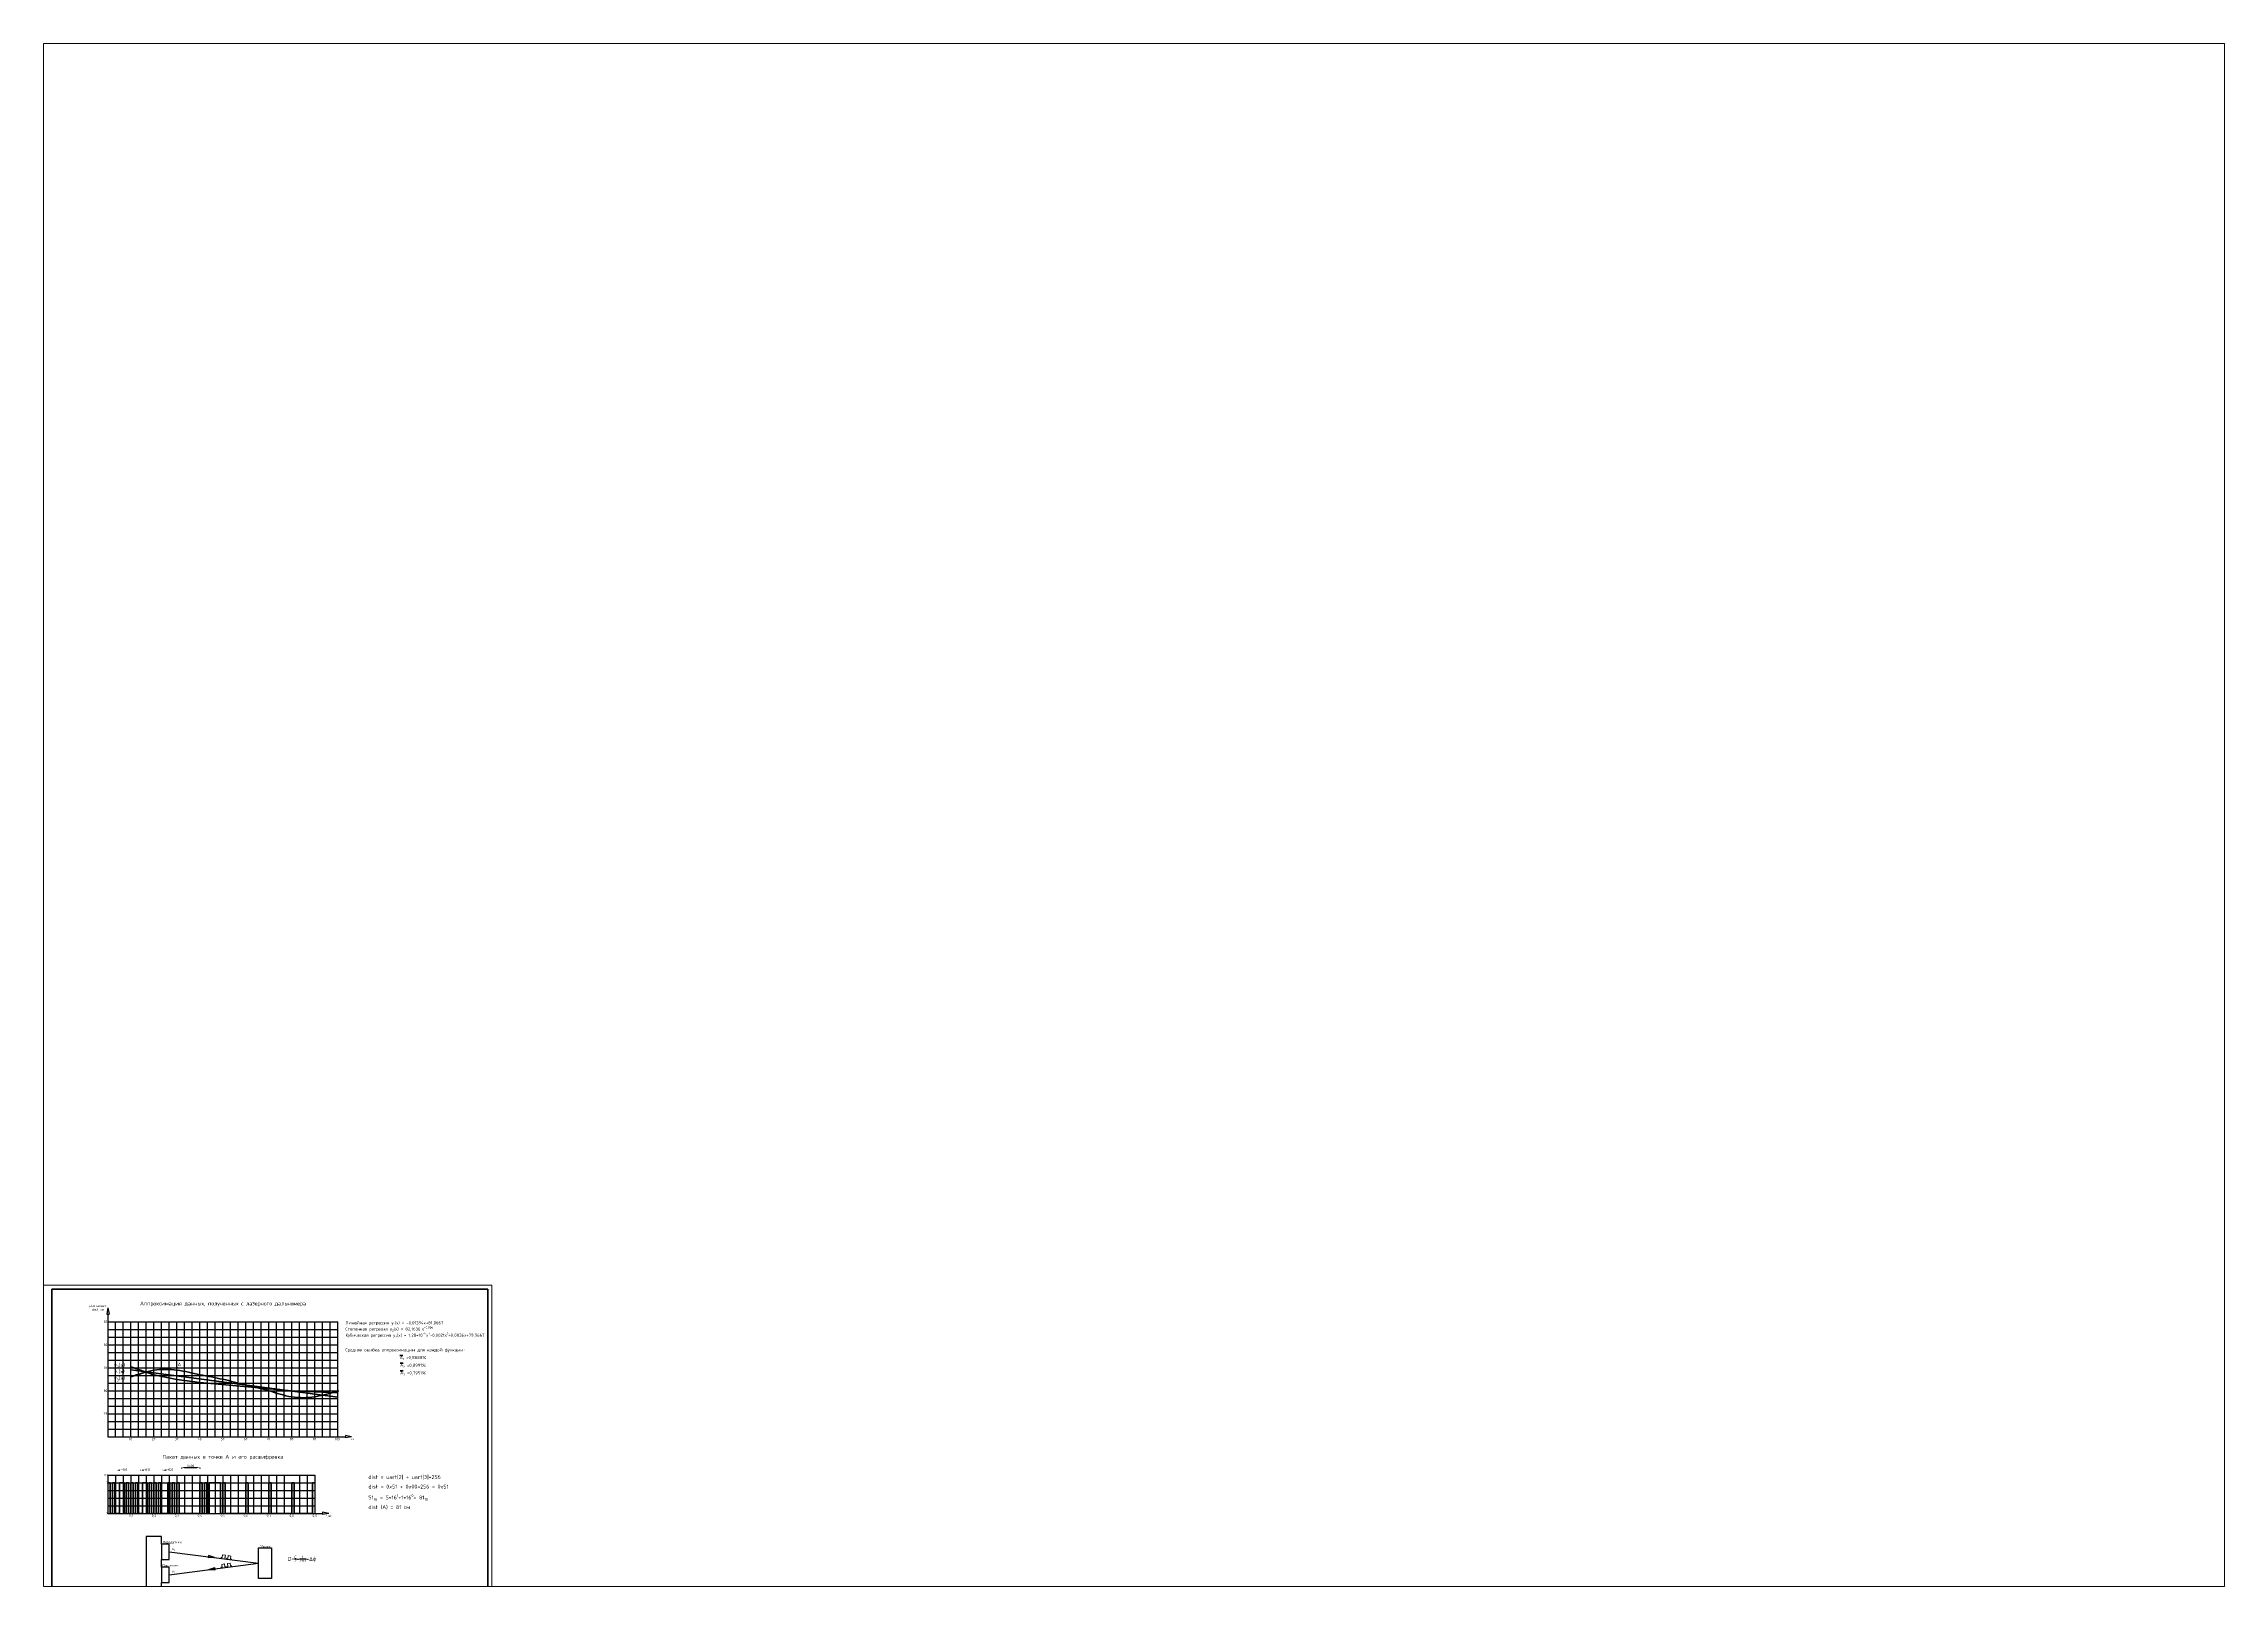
# Paper-space layout 'Лист1' of a CAD drawing. Header units: millimetres. Extents: x 30 to 267, y 21 to 189.
# The model-space entities are those that its viewports show. They can reach past a viewport. Long polylines and large blocks are cut down to what shows.
import ezdxf

# ---------------------------------------------------------------- set-up
doc = ezdxf.new("R2010")
doc.units = ezdxf.units.MM
for name, color, linetype, lineweight in [('border', 7, 'Continuous', 70), ('Sheet', 7, 'Continuous', 30), ('Text', 7, 'Continuous', 18), ('Размерные линии', 7, 'Continuous', 15), ('Сплошная толстая основная', 7, 'Continuous', 70)]:
    doc.layers.add(name, color=color, linetype=linetype, lineweight=lineweight)
doc.layers.add('сетка', color=7, linetype='Continuous', true_color=0xcccccc)
doc.styles.add('Main', font='isocpeur.ttf', dxfattribs={"height": 3})
doc.dimstyles.new('ISO-25', dxfattribs={"dimtxt": 3, "dimasz": 4, "dimexe": 1.25, "dimexo": 0.625, "dimtad": 1, "dimtoh": 1, "dimtxsty": 'Main', "dimcen": 2.5, "dimadec": 0, "dimazin": 0, "dimtfac": 1, "dimtmove": 0, "dimatfit": 3, "dimfxl": 1, "dimarcsym": 0})

# ---------------------------------------------------------------- blocks, each defined once
blk = doc.blocks.new('*D127')
at = {"layer": 'Defpoints', "color": 0, "transparency": 16777216}
for p in [(-178, 22.9), (-153.9, 22.9), (-153.9, 22.9)]:
    blk.add_point(p, dxfattribs=at)
at = {"layer": 'Размерные линии', "color": 0, "lineweight": -2, "transparency": 16777216}
for p, q in [((-178, 22.3), (-178, 21.7)), ((-174, 22.9), (-157.9, 22.9)), ((-153.9, 22.3), (-153.9, 21.7))]:
    blk.add_line(p, q, dxfattribs=at)
at = {"layer": 'Размерные линии', "color": 0, "transparency": 16777216}
for points in [[(-174, 23.6), (-174, 22.2), (-178, 22.9)], [(-157.9, 23.6), (-157.9, 22.2), (-153.9, 22.9)]]:
    blk.add_solid(points, dxfattribs=at)
at = {"layer": 'Размерные линии', "color": 0, "transparency": 16777216, "insert": (-165.9, 25), "char_height": 3, "attachment_point": 5, "style": 'Main'}
blk.add_mtext('0x00', dxfattribs=at)

msp = doc.modelspace()

# ---------------------------------------------------------------- hatches: boundary and pattern name
at = {"layer": 'Sheet'}
h = msp.add_hatch(color=256, dxfattribs=at)
h.dxf.hatch_style = 1
edge = h.paths.add_edge_path()
edge.add_line((-213.941, 182.902), (-213.123, 182.902))
edge.add_ellipse((-213.941, 182.902), major_axis=(-0.818, 0), ratio=0.99998957, start_angle=90, end_angle=180, ccw=False)
edge.add_line((-213.941, 182.084), (-213.941, 182.902))
edge = h.paths.add_edge_path()
edge.add_ellipse((-213.941, 182.902), major_axis=(-0.818, 0), ratio=0.99998957, start_angle=0, end_angle=90, ccw=False)
edge.add_line((-214.759, 182.902), (-213.941, 182.902))
edge.add_line((-213.941, 182.902), (-213.941, 182.084))
edge = h.paths.add_edge_path()
edge.add_ellipse((-213.941, 182.902), major_axis=(-0.818, 0), ratio=0.99998957, start_angle=180, end_angle=360, ccw=False)
edge.add_line((-213.123, 182.902), (-213.941, 182.902))
edge.add_line((-213.941, 182.902), (-214.759, 182.902))
h = msp.add_hatch(color=256, dxfattribs=at)
h.dxf.hatch_style = 1
edge = h.paths.add_edge_path()
edge.add_line((-213.941, 182.902), (-213.123, 182.902))
edge.add_ellipse((-213.941, 182.902), major_axis=(-0.818, 0), ratio=0.99998957, start_angle=90, end_angle=180, ccw=False)
edge.add_line((-213.941, 182.084), (-213.941, 182.902))
edge = h.paths.add_edge_path()
edge.add_ellipse((-213.941, 182.902), major_axis=(-0.818, 0), ratio=0.99998957, start_angle=0, end_angle=90, ccw=False)
edge.add_line((-214.759, 182.902), (-213.941, 182.902))
edge.add_line((-213.941, 182.902), (-213.941, 182.084))
edge = h.paths.add_edge_path()
edge.add_ellipse((-213.941, 182.902), major_axis=(-0.818, 0), ratio=0.99998957, start_angle=180, end_angle=360, ccw=False)
edge.add_line((-213.123, 182.902), (-213.941, 182.902))
edge.add_line((-213.941, 182.902), (-214.759, 182.902))
h = msp.add_hatch(color=256, dxfattribs=at)
h.dxf.hatch_style = 1
edge = h.paths.add_edge_path()
edge.add_line((-183.941, 152.902), (-183.123, 152.902))
edge.add_ellipse((-183.941, 152.902), major_axis=(-0.818, 0), ratio=0.99998957, start_angle=90, end_angle=180, ccw=False)
edge.add_line((-183.941, 152.084), (-183.941, 152.902))
edge = h.paths.add_edge_path()
edge.add_ellipse((-183.941, 152.902), major_axis=(-0.818, 0), ratio=0.99998957, start_angle=0, end_angle=90, ccw=False)
edge.add_line((-184.759, 152.902), (-183.941, 152.902))
edge.add_line((-183.941, 152.902), (-183.941, 152.084))
edge = h.paths.add_edge_path()
edge.add_ellipse((-183.941, 152.902), major_axis=(-0.818, 0), ratio=0.99998957, start_angle=180, end_angle=360, ccw=False)
edge.add_line((-183.123, 152.902), (-183.941, 152.902))
edge.add_line((-183.941, 152.902), (-184.759, 152.902))
h = msp.add_hatch(color=256, dxfattribs=at)
h.dxf.hatch_style = 1
edge = h.paths.add_edge_path()
edge.add_line((-183.941, 152.902), (-183.123, 152.902))
edge.add_ellipse((-183.941, 152.902), major_axis=(-0.818, 0), ratio=0.99998957, start_angle=90, end_angle=180, ccw=False)
edge.add_line((-183.941, 152.084), (-183.941, 152.902))
edge = h.paths.add_edge_path()
edge.add_ellipse((-183.941, 152.902), major_axis=(-0.818, 0), ratio=0.99998957, start_angle=0, end_angle=90, ccw=False)
edge.add_line((-184.759, 152.902), (-183.941, 152.902))
edge.add_line((-183.941, 152.902), (-183.941, 152.084))
edge = h.paths.add_edge_path()
edge.add_ellipse((-183.941, 152.902), major_axis=(-0.818, 0), ratio=0.99998957, start_angle=180, end_angle=360, ccw=False)
edge.add_line((-183.123, 152.902), (-183.941, 152.902))
edge.add_line((-183.941, 152.902), (-184.759, 152.902))
h = msp.add_hatch(color=256, dxfattribs=at)
h.dxf.hatch_style = 1
edge = h.paths.add_edge_path()
edge.add_line((-123.941, 152.902), (-123.123, 152.902))
edge.add_ellipse((-123.941, 152.902), major_axis=(-0.818, 0), ratio=0.99998957, start_angle=90, end_angle=180, ccw=False)
edge.add_line((-123.941, 152.084), (-123.941, 152.902))
edge = h.paths.add_edge_path()
edge.add_ellipse((-123.941, 152.902), major_axis=(-0.818, 0), ratio=0.99998957, start_angle=0, end_angle=90, ccw=False)
edge.add_line((-124.759, 152.902), (-123.941, 152.902))
edge.add_line((-123.941, 152.902), (-123.941, 152.084))
edge = h.paths.add_edge_path()
edge.add_ellipse((-123.941, 152.902), major_axis=(-0.818, 0), ratio=0.99998957, start_angle=180, end_angle=360, ccw=False)
edge.add_line((-123.123, 152.902), (-123.941, 152.902))
edge.add_line((-123.941, 152.902), (-124.759, 152.902))
h = msp.add_hatch(color=256, dxfattribs=at)
h.dxf.hatch_style = 1
edge = h.paths.add_edge_path()
edge.add_line((-123.941, 152.902), (-123.123, 152.902))
edge.add_ellipse((-123.941, 152.902), major_axis=(-0.818, 0), ratio=0.99998957, start_angle=90, end_angle=180, ccw=False)
edge.add_line((-123.941, 152.084), (-123.941, 152.902))
edge = h.paths.add_edge_path()
edge.add_ellipse((-123.941, 152.902), major_axis=(-0.818, 0), ratio=0.99998957, start_angle=0, end_angle=90, ccw=False)
edge.add_line((-124.759, 152.902), (-123.941, 152.902))
edge.add_line((-123.941, 152.902), (-123.941, 152.084))
edge = h.paths.add_edge_path()
edge.add_ellipse((-123.941, 152.902), major_axis=(-0.818, 0), ratio=0.99998957, start_angle=180, end_angle=360, ccw=False)
edge.add_line((-123.123, 152.902), (-123.941, 152.902))
edge.add_line((-123.941, 152.902), (-124.759, 152.902))
h = msp.add_hatch(color=256, dxfattribs=at)
h.dxf.hatch_style = 1
edge = h.paths.add_edge_path()
edge.add_line((-33.941, 152.902), (-33.123, 152.902))
edge.add_ellipse((-33.941, 152.902), major_axis=(-0.818, 0), ratio=0.99998957, start_angle=90, end_angle=180, ccw=False)
edge.add_line((-33.941, 152.084), (-33.941, 152.902))
edge = h.paths.add_edge_path()
edge.add_ellipse((-33.941, 152.902), major_axis=(-0.818, 0), ratio=0.99998957, start_angle=0, end_angle=90, ccw=False)
edge.add_line((-34.759, 152.902), (-33.941, 152.902))
edge.add_line((-33.941, 152.902), (-33.941, 152.084))
edge = h.paths.add_edge_path()
edge.add_ellipse((-33.941, 152.902), major_axis=(-0.818, 0), ratio=0.99998957, start_angle=180, end_angle=360, ccw=False)
edge.add_line((-33.123, 152.902), (-33.941, 152.902))
edge.add_line((-33.941, 152.902), (-34.759, 152.902))
h = msp.add_hatch(color=256, dxfattribs=at)
h.dxf.hatch_style = 1
edge = h.paths.add_edge_path()
edge.add_line((-33.941, 152.902), (-33.123, 152.902))
edge.add_ellipse((-33.941, 152.902), major_axis=(-0.818, 0), ratio=0.99998957, start_angle=90, end_angle=180, ccw=False)
edge.add_line((-33.941, 152.084), (-33.941, 152.902))
edge = h.paths.add_edge_path()
edge.add_ellipse((-33.941, 152.902), major_axis=(-0.818, 0), ratio=0.99998957, start_angle=0, end_angle=90, ccw=False)
edge.add_line((-34.759, 152.902), (-33.941, 152.902))
edge.add_line((-33.941, 152.902), (-33.941, 152.084))
edge = h.paths.add_edge_path()
edge.add_ellipse((-33.941, 152.902), major_axis=(-0.818, 0), ratio=0.99998957, start_angle=180, end_angle=360, ccw=False)
edge.add_line((-33.123, 152.902), (-33.941, 152.902))
edge.add_line((-33.941, 152.902), (-34.759, 152.902))
h = msp.add_hatch(color=256, dxfattribs=at)
h.dxf.hatch_style = 1
edge = h.paths.add_edge_path()
edge.add_line((-243.941, 122.902), (-243.123, 122.902))
edge.add_ellipse((-243.941, 122.902), major_axis=(-0.818, 0), ratio=0.99998957, start_angle=90, end_angle=180, ccw=False)
edge.add_line((-243.941, 122.084), (-243.941, 122.902))
edge = h.paths.add_edge_path()
edge.add_ellipse((-243.941, 122.902), major_axis=(-0.818, 0), ratio=0.99998957, start_angle=0, end_angle=90, ccw=False)
edge.add_line((-244.759, 122.902), (-243.941, 122.902))
edge.add_line((-243.941, 122.902), (-243.941, 122.084))
edge = h.paths.add_edge_path()
edge.add_ellipse((-243.941, 122.902), major_axis=(-0.818, 0), ratio=0.99998957, start_angle=180, end_angle=360, ccw=False)
edge.add_line((-243.123, 122.902), (-243.941, 122.902))
edge.add_line((-243.941, 122.902), (-244.759, 122.902))
h = msp.add_hatch(color=256, dxfattribs=at)
h.dxf.hatch_style = 1
edge = h.paths.add_edge_path()
edge.add_line((-243.941, 122.902), (-243.123, 122.902))
edge.add_ellipse((-243.941, 122.902), major_axis=(-0.818, 0), ratio=0.99998957, start_angle=90, end_angle=180, ccw=False)
edge.add_line((-243.941, 122.084), (-243.941, 122.902))
edge = h.paths.add_edge_path()
edge.add_ellipse((-243.941, 122.902), major_axis=(-0.818, 0), ratio=0.99998957, start_angle=0, end_angle=90, ccw=False)
edge.add_line((-244.759, 122.902), (-243.941, 122.902))
edge.add_line((-243.941, 122.902), (-243.941, 122.084))
edge = h.paths.add_edge_path()
edge.add_ellipse((-243.941, 122.902), major_axis=(-0.818, 0), ratio=0.99998957, start_angle=180, end_angle=360, ccw=False)
edge.add_line((-243.123, 122.902), (-243.941, 122.902))
edge.add_line((-243.941, 122.902), (-244.759, 122.902))
h = msp.add_hatch(color=256, dxfattribs=at)
h.dxf.hatch_style = 1
edge = h.paths.add_edge_path()
edge.add_line((-153.941, 122.902), (-153.123, 122.902))
edge.add_ellipse((-153.941, 122.902), major_axis=(-0.818, 0), ratio=0.99998957, start_angle=90, end_angle=180, ccw=False)
edge.add_line((-153.941, 122.084), (-153.941, 122.902))
edge = h.paths.add_edge_path()
edge.add_ellipse((-153.941, 122.902), major_axis=(-0.818, 0), ratio=0.99998957, start_angle=0, end_angle=90, ccw=False)
edge.add_line((-154.759, 122.902), (-153.941, 122.902))
edge.add_line((-153.941, 122.902), (-153.941, 122.084))
edge = h.paths.add_edge_path()
edge.add_ellipse((-153.941, 122.902), major_axis=(-0.818, 0), ratio=0.99998957, start_angle=180, end_angle=360, ccw=False)
edge.add_line((-153.123, 122.902), (-153.941, 122.902))
edge.add_line((-153.941, 122.902), (-154.759, 122.902))
h = msp.add_hatch(color=256, dxfattribs=at)
h.dxf.hatch_style = 1
edge = h.paths.add_edge_path()
edge.add_line((-153.941, 122.902), (-153.123, 122.902))
edge.add_ellipse((-153.941, 122.902), major_axis=(-0.818, 0), ratio=0.99998957, start_angle=90, end_angle=180, ccw=False)
edge.add_line((-153.941, 122.084), (-153.941, 122.902))
edge = h.paths.add_edge_path()
edge.add_ellipse((-153.941, 122.902), major_axis=(-0.818, 0), ratio=0.99998957, start_angle=0, end_angle=90, ccw=False)
edge.add_line((-154.759, 122.902), (-153.941, 122.902))
edge.add_line((-153.941, 122.902), (-153.941, 122.084))
edge = h.paths.add_edge_path()
edge.add_ellipse((-153.941, 122.902), major_axis=(-0.818, 0), ratio=0.99998957, start_angle=180, end_angle=360, ccw=False)
edge.add_line((-153.123, 122.902), (-153.941, 122.902))
edge.add_line((-153.941, 122.902), (-154.759, 122.902))
h = msp.add_hatch(color=256, dxfattribs=at)
h.dxf.hatch_style = 1
edge = h.paths.add_edge_path()
edge.add_line((-63.941, 122.902), (-63.123, 122.902))
edge.add_ellipse((-63.941, 122.902), major_axis=(-0.818, 0), ratio=0.99998957, start_angle=90, end_angle=180, ccw=False)
edge.add_line((-63.941, 122.084), (-63.941, 122.902))
edge = h.paths.add_edge_path()
edge.add_ellipse((-63.941, 122.902), major_axis=(-0.818, 0), ratio=0.99998957, start_angle=0, end_angle=90, ccw=False)
edge.add_line((-64.759, 122.902), (-63.941, 122.902))
edge.add_line((-63.941, 122.902), (-63.941, 122.084))
edge = h.paths.add_edge_path()
edge.add_ellipse((-63.941, 122.902), major_axis=(-0.818, 0), ratio=0.99998957, start_angle=180, end_angle=360, ccw=False)
edge.add_line((-63.123, 122.902), (-63.941, 122.902))
edge.add_line((-63.941, 122.902), (-64.759, 122.902))
h = msp.add_hatch(color=256, dxfattribs=at)
h.dxf.hatch_style = 1
edge = h.paths.add_edge_path()
edge.add_line((-63.941, 122.902), (-63.123, 122.902))
edge.add_ellipse((-63.941, 122.902), major_axis=(-0.818, 0), ratio=0.99998957, start_angle=90, end_angle=180, ccw=False)
edge.add_line((-63.941, 122.084), (-63.941, 122.902))
edge = h.paths.add_edge_path()
edge.add_ellipse((-63.941, 122.902), major_axis=(-0.818, 0), ratio=0.99998957, start_angle=0, end_angle=90, ccw=False)
edge.add_line((-64.759, 122.902), (-63.941, 122.902))
edge.add_line((-63.941, 122.902), (-63.941, 122.084))
edge = h.paths.add_edge_path()
edge.add_ellipse((-63.941, 122.902), major_axis=(-0.818, 0), ratio=0.99998957, start_angle=180, end_angle=360, ccw=False)
edge.add_line((-63.123, 122.902), (-63.941, 122.902))
edge.add_line((-63.941, 122.902), (-64.759, 122.902))
h = msp.add_hatch(color=256, dxfattribs=at)
h.dxf.hatch_style = 1
edge = h.paths.add_edge_path()
edge.add_line((26.059, 122.902), (26.877, 122.902))
edge.add_ellipse((26.059, 122.902), major_axis=(-0.818, 0), ratio=0.99998957, start_angle=90, end_angle=180, ccw=False)
edge.add_line((26.059, 122.084), (26.059, 122.902))
edge = h.paths.add_edge_path()
edge.add_ellipse((26.059, 122.902), major_axis=(-0.818, 0), ratio=0.99998957, start_angle=0, end_angle=90, ccw=False)
edge.add_line((25.241, 122.902), (26.059, 122.902))
edge.add_line((26.059, 122.902), (26.059, 122.084))
edge = h.paths.add_edge_path()
edge.add_ellipse((26.059, 122.902), major_axis=(-0.818, 0), ratio=0.99998957, start_angle=180, end_angle=360, ccw=False)
edge.add_line((26.877, 122.902), (26.059, 122.902))
edge.add_line((26.059, 122.902), (25.241, 122.902))
h = msp.add_hatch(color=256, dxfattribs=at)
h.dxf.hatch_style = 1
edge = h.paths.add_edge_path()
edge.add_line((26.059, 122.902), (26.877, 122.902))
edge.add_ellipse((26.059, 122.902), major_axis=(-0.818, 0), ratio=0.99998957, start_angle=90, end_angle=180, ccw=False)
edge.add_line((26.059, 122.084), (26.059, 122.902))
edge = h.paths.add_edge_path()
edge.add_ellipse((26.059, 122.902), major_axis=(-0.818, 0), ratio=0.99998957, start_angle=0, end_angle=90, ccw=False)
edge.add_line((25.241, 122.902), (26.059, 122.902))
edge.add_line((26.059, 122.902), (26.059, 122.084))
edge = h.paths.add_edge_path()
edge.add_ellipse((26.059, 122.902), major_axis=(-0.818, 0), ratio=0.99998957, start_angle=180, end_angle=360, ccw=False)
edge.add_line((26.877, 122.902), (26.059, 122.902))
edge.add_line((26.059, 122.902), (25.241, 122.902))
h = msp.add_hatch(color=256, dxfattribs=at)
h.dxf.hatch_style = 1
edge = h.paths.add_edge_path()
edge.add_line((-93.941, 92.902), (-93.123, 92.902))
edge.add_ellipse((-93.941, 92.902), major_axis=(-0.818, 0), ratio=0.99998957, start_angle=90, end_angle=180, ccw=False)
edge.add_line((-93.941, 92.084), (-93.941, 92.902))
edge = h.paths.add_edge_path()
edge.add_ellipse((-93.941, 92.902), major_axis=(-0.818, 0), ratio=0.99998957, start_angle=0, end_angle=90, ccw=False)
edge.add_line((-94.759, 92.902), (-93.941, 92.902))
edge.add_line((-93.941, 92.902), (-93.941, 92.084))
edge = h.paths.add_edge_path()
edge.add_ellipse((-93.941, 92.902), major_axis=(-0.818, 0), ratio=0.99998957, start_angle=180, end_angle=360, ccw=False)
edge.add_line((-93.123, 92.902), (-93.941, 92.902))
edge.add_line((-93.941, 92.902), (-94.759, 92.902))
h = msp.add_hatch(color=256, dxfattribs=at)
h.dxf.hatch_style = 1
edge = h.paths.add_edge_path()
edge.add_line((-93.941, 92.902), (-93.123, 92.902))
edge.add_ellipse((-93.941, 92.902), major_axis=(-0.818, 0), ratio=0.99998957, start_angle=90, end_angle=180, ccw=False)
edge.add_line((-93.941, 92.084), (-93.941, 92.902))
edge = h.paths.add_edge_path()
edge.add_ellipse((-93.941, 92.902), major_axis=(-0.818, 0), ratio=0.99998957, start_angle=0, end_angle=90, ccw=False)
edge.add_line((-94.759, 92.902), (-93.941, 92.902))
edge.add_line((-93.941, 92.902), (-93.941, 92.084))
edge = h.paths.add_edge_path()
edge.add_ellipse((-93.941, 92.902), major_axis=(-0.818, 0), ratio=0.99998957, start_angle=180, end_angle=360, ccw=False)
edge.add_line((-93.123, 92.902), (-93.941, 92.902))
edge.add_line((-93.941, 92.902), (-94.759, 92.902))
h = msp.add_hatch(color=256, dxfattribs=at)
h.dxf.hatch_style = 1
edge = h.paths.add_edge_path()
edge.add_line((-3.941, 92.902), (-3.123, 92.902))
edge.add_ellipse((-3.941, 92.902), major_axis=(-0.818, 0), ratio=0.99998957, start_angle=90, end_angle=180, ccw=False)
edge.add_line((-3.941, 92.084), (-3.941, 92.902))
edge = h.paths.add_edge_path()
edge.add_ellipse((-3.941, 92.902), major_axis=(-0.818, 0), ratio=0.99998957, start_angle=0, end_angle=90, ccw=False)
edge.add_line((-4.759, 92.902), (-3.941, 92.902))
edge.add_line((-3.941, 92.902), (-3.941, 92.084))
edge = h.paths.add_edge_path()
edge.add_ellipse((-3.941, 92.902), major_axis=(-0.818, 0), ratio=0.99998957, start_angle=180, end_angle=360, ccw=False)
edge.add_line((-3.123, 92.902), (-3.941, 92.902))
edge.add_line((-3.941, 92.902), (-4.759, 92.902))
h = msp.add_hatch(color=256, dxfattribs=at)
h.dxf.hatch_style = 1
edge = h.paths.add_edge_path()
edge.add_line((-3.941, 92.902), (-3.123, 92.902))
edge.add_ellipse((-3.941, 92.902), major_axis=(-0.818, 0), ratio=0.99998957, start_angle=90, end_angle=180, ccw=False)
edge.add_line((-3.941, 92.084), (-3.941, 92.902))
edge = h.paths.add_edge_path()
edge.add_ellipse((-3.941, 92.902), major_axis=(-0.818, 0), ratio=0.99998957, start_angle=0, end_angle=90, ccw=False)
edge.add_line((-4.759, 92.902), (-3.941, 92.902))
edge.add_line((-3.941, 92.902), (-3.941, 92.084))
edge = h.paths.add_edge_path()
edge.add_ellipse((-3.941, 92.902), major_axis=(-0.818, 0), ratio=0.99998957, start_angle=180, end_angle=360, ccw=False)
edge.add_line((-3.123, 92.902), (-3.941, 92.902))
edge.add_line((-3.941, 92.902), (-4.759, 92.902))

# ---------------------------------------------------------------- linework, layer by layer
at = {"layer": 'border', "lineweight": 18}
for p, q in [((-367.06, -159.45), (-367.06, 260.55)), ((-367.06, 260.55), (-367.06, -159.45)), ((-367.06, -159.45), (-367.06, 260.55)), ((-367.06, 260.55), (-70.06, 260.55)), ((-367.06, 260.55), (226.94, 260.55)), ((226.94, 260.55), (-367.06, 260.55)), ((-367.06, -159.45), (-367.06, 260.55)), ((226.94, -159.45), (226.94, 260.55)), ((226.94, 260.55), (226.94, -159.45)), ((226.94, -159.45), (226.94, 260.55)), ((226.94, -159.45), (226.94, 137.55))]:
    msp.add_line(p, q, dxfattribs=at)
at = {"layer": 'border', "lineweight": 70}
for p, q in [((-347.06, 255.55), (-347.06, -154.45)), ((-347.06, 255.55), (221.94, 255.55)), ((221.94, 255.55), (221.94, -154.45)), ((221.94, -154.45), (221.94, -99.45))]:
    msp.add_line(p, q, dxfattribs=at)
at = {"layer": 'border', "lineweight": 40}
msp.add_line((221.94, -114.45), (221.94, -119.45), dxfattribs=at)
msp.add_line((221.94, -114.45), (221.94, -119.45), dxfattribs=at)
at = {"layer": 'Sheet'}
for p, q in [((-203.941, -67.098), (-223.941, -67.098)), ((-223.941, -67.098), (-223.941, -77.098)), ((-223.941, -77.098), (-223.941, -137.098)), ((-203.941, -77.098), (-203.941, -67.098)), ((-193.941, -77.098), (-203.941, -77.098)), ((-203.941, -77.098), (-203.941, -97.098)), ((-193.941, -97.098), (-193.941, -77.098)), ((-203.941, -107.098), (-203.941, -97.098)), ((-203.941, -97.098), (-193.941, -97.098)), ((-193.941, -107.098), (-203.941, -107.098)), ((-203.941, -107.098), (-203.941, -127.098)), ((-193.941, -87.098), (-77.215, -102.098)), ((-193.941, -117.098), (-77.215, -102.098)), ((-193.941, -127.098), (-193.941, -107.098)), ((-142.62, -92.126), (-143.023, -95.093)), ((-134.782, -94.7), (-143.023, -95.093)), ((-134.782, -94.7), (-142.62, -92.126)), ((-142.152, -110.443), (-134.334, -107.81)), ((-142.152, -110.443), (-133.909, -110.774)), ((-133.909, -110.774), (-134.334, -107.81)), ((-223.941, -137.098), (-203.941, -137.098)), ((-203.941, -137.098), (-203.941, -127.098)), ((-203.941, -127.098), (-193.941, -127.098))]:
    msp.add_line(p, q, dxfattribs=at)
at = {"layer": 'Sheet', "elevation": 0}
msp.add_lwpolyline([(-77.215, -82.098), (-60.6, -82.098), (-60.6, -122.098), (-77.215, -122.098)], close=True, dxfattribs=at)
at = {"layer": 'Sheet'}
for centre, start, end in [((-213.941, 182.902), 0, 180), ((-213.941, 182.902), 0, 180), ((-213.941, 182.902), 0, 180), ((-213.941, 182.902), 180, 0), ((-213.941, 182.902), 180, 0), ((-213.941, 182.902), 180, 0), ((-183.941, 152.902), 0, 180), ((-183.941, 152.902), 0, 180), ((-183.941, 152.902), 0, 180), ((-183.941, 152.902), 180, 0), ((-183.941, 152.902), 180, 0), ((-183.941, 152.902), 180, 0), ((-123.941, 152.902), 0, 180), ((-123.941, 152.902), 0, 180), ((-123.941, 152.902), 0, 180), ((-123.941, 152.902), 180, 0), ((-123.941, 152.902), 180, 0), ((-123.941, 152.902), 180, 0), ((-33.941, 152.902), 0, 180), ((-33.941, 152.902), 0, 180), ((-33.941, 152.902), 0, 180), ((-33.941, 152.902), 180, 0), ((-33.941, 152.902), 180, 0), ((-33.941, 152.902), 180, 0), ((-243.941, 122.902), 0, 180), ((-243.941, 122.902), 0, 180), ((-243.941, 122.902), 0, 180), ((-243.941, 122.902), 180, 0), ((-243.941, 122.902), 180, 0), ((-243.941, 122.902), 180, 0), ((-153.941, 122.902), 0, 180), ((-153.941, 122.902), 0, 180), ((-153.941, 122.902), 0, 180), ((-153.941, 122.902), 180, 0), ((-153.941, 122.902), 180, 0), ((-153.941, 122.902), 180, 0), ((-63.941, 122.902), 0, 180), ((-63.941, 122.902), 0, 180), ((-63.941, 122.902), 0, 180), ((-63.941, 122.902), 180, 0), ((-63.941, 122.902), 180, 0), ((-63.941, 122.902), 180, 0), ((26.059, 122.902), 0, 180), ((26.059, 122.902), 0, 180), ((26.059, 122.902), 0, 180), ((26.059, 122.902), 180, 0), ((26.059, 122.902), 180, 0), ((26.059, 122.902), 180, 0), ((-93.941, 92.902), 0, 180), ((-93.941, 92.902), 0, 180), ((-93.941, 92.902), 0, 180), ((-93.941, 92.902), 180, 0), ((-93.941, 92.902), 180, 0), ((-93.941, 92.902), 180, 0), ((-3.941, 92.902), 0, 180), ((-3.941, 92.902), 0, 180), ((-3.941, 92.902), 0, 180), ((-3.941, 92.902), 180, 0), ((-3.941, 92.902), 180, 0), ((-3.941, 92.902), 180, 0)]:
    msp.add_arc(centre, 0.427, start, end, dxfattribs=at)
at = {"layer": 'Sheet', "extrusion": (0, 0, -1)}
for centre in [(-213.941, 182.902), (-213.941, 182.902), (-183.941, 152.902), (-183.941, 152.902), (-123.941, 152.902), (-123.941, 152.902), (-33.941, 152.902), (-33.941, 152.902), (-243.941, 122.902), (-243.941, 122.902), (-153.941, 122.902), (-153.941, 122.902), (-63.941, 122.902), (-63.941, 122.902), (26.059, 122.902), (26.059, 122.902), (-93.941, 92.902), (-93.941, 92.902), (-3.941, 92.902), (-3.941, 92.902)]:
    msp.add_ellipse(centre, major_axis=(-0.818, 0), ratio=0.99998957, dxfattribs=at)
at = {"layer": 'Text'}
for p, q in [((-126.632, -94.438), (-124.813, -94.702)), ((-126.616, -107.42), (-124.796, -107.163)), ((-125.309, -103.524), (-121.67, -103.011)), ((-124.796, -107.163), (-125.309, -103.524)), ((-124.813, -94.702), (-124.285, -91.065)), ((-124.285, -91.065), (-120.648, -91.593)), ((-121.67, -103.011), (-121.157, -106.651)), ((-120.648, -91.593), (-121.177, -95.23)), ((-121.177, -95.23), (-117.54, -95.758)), ((-121.157, -106.651), (-117.518, -106.138)), ((-118.031, -102.499), (-114.392, -101.986)), ((-117.518, -106.138), (-118.031, -102.499)), ((-117.54, -95.758), (-117.012, -92.122)), ((-117.012, -92.122), (-113.375, -92.65)), ((-114.392, -101.986), (-113.879, -105.625)), ((-113.375, -92.65), (-113.903, -96.287)), ((-113.903, -96.287), (-112.085, -96.551)), ((-113.879, -105.625), (-112.06, -105.368))]:
    msp.add_line(p, q, dxfattribs=at)
at = {"layer": 'сетка'}
for p, q in [((-273.941, 231.015), (-275.438, 222.902)), ((-273.941, 231.015), (-272.444, 222.902)), ((-275.438, 222.902), (-272.444, 222.902)), ((-273.941, 222.902), (-273.941, 62.902)), ((-273.941, 212.902), (26.059, 212.902)), ((-273.941, 202.902), (26.059, 202.902)), ((-263.941, 62.902), (-263.941, 212.902)), ((-253.941, 62.902), (-253.941, 212.902)), ((-243.941, 62.902), (-243.941, 212.902)), ((-233.941, 62.902), (-233.941, 212.902)), ((-223.941, 62.902), (-223.941, 212.902)), ((-213.941, 62.902), (-213.941, 212.902)), ((-203.941, 62.902), (-203.941, 212.902)), ((-193.941, 62.902), (-193.941, 212.902)), ((-183.941, 62.902), (-183.941, 212.902)), ((-173.941, 62.902), (-173.941, 212.902)), ((-163.941, 62.902), (-163.941, 212.902)), ((-153.941, 62.902), (-153.941, 212.902)), ((-143.941, 62.902), (-143.941, 212.902)), ((-143.941, 62.902), (-143.941, 212.902)), ((-133.941, 62.902), (-133.941, 212.902)), ((-123.941, 62.902), (-123.941, 212.902)), ((-113.941, 62.902), (-113.941, 212.902)), ((-103.941, 62.902), (-103.941, 212.902)), ((-93.941, 62.902), (-93.941, 212.902)), ((-83.941, 62.902), (-83.941, 212.902)), ((-73.941, 62.902), (-73.941, 212.902)), ((-63.941, 62.902), (-63.941, 212.902)), ((-53.941, 62.902), (-53.941, 212.902)), ((-43.941, 62.902), (-43.941, 212.902)), ((-33.941, 62.902), (-33.941, 212.902)), ((-23.941, 62.902), (-23.941, 212.902)), ((-13.941, 62.902), (-13.941, 212.902)), ((-3.941, 62.902), (-3.941, 212.902)), ((6.059, 62.902), (6.059, 212.902)), ((16.059, 62.902), (16.059, 212.902)), ((26.059, 62.902), (26.059, 212.902)), ((-273.941, 192.902), (26.059, 192.902)), ((-273.941, 182.902), (26.059, 182.902)), ((-273.941, 172.902), (26.059, 172.902)), ((-273.941, 162.902), (26.059, 162.902)), ((-273.941, 152.902), (26.059, 152.902)), ((-273.941, 142.902), (26.059, 142.902)), ((-273.941, 132.902), (26.059, 132.902)), ((-273.941, 122.902), (26.059, 122.902)), ((-273.941, 112.902), (26.059, 112.902)), ((-273.941, 102.902), (26.059, 102.902)), ((-273.941, 92.902), (26.059, 92.902)), ((-273.941, 82.902), (26.059, 82.902)), ((-273.941, 72.902), (26.059, 72.902)), ((-273.941, 62.902), (36.059, 62.902)), ((44.172, 62.902), (36.059, 64.399)), ((36.059, 64.399), (36.059, 61.405)), ((44.172, 62.902), (36.059, 61.405)), ((-273.941, 12.902), (-273.941, -37.098)), ((-273.941, 12.902), (-3.941, 12.902)), ((-273.941, 2.902), (-3.941, 2.902)), ((-273.941, 2.902), (-3.941, 2.902)), ((-263.941, 12.902), (-263.941, -37.098)), ((-253.941, 12.902), (-253.941, -37.098)), ((-243.941, 12.902), (-243.941, -37.098)), ((-233.941, 12.902), (-233.941, -37.098)), ((-223.941, 12.902), (-223.941, -37.098)), ((-213.941, 12.902), (-213.941, -37.098)), ((-203.941, 12.902), (-203.941, -37.098)), ((-193.941, 12.902), (-193.941, -37.098)), ((-183.941, 12.902), (-183.941, -37.098)), ((-173.941, 12.902), (-173.941, -37.098)), ((-163.941, 12.902), (-163.941, -37.098)), ((-153.941, 12.902), (-153.941, -37.098)), ((-153.941, 2.902), (-153.941, -37.098)), ((-143.941, 12.902), (-143.941, -37.098)), ((-133.941, 12.902), (-133.941, -37.098)), ((-123.941, 12.902), (-123.941, -37.098)), ((-113.941, 12.902), (-113.941, -37.098)), ((-103.941, 12.902), (-103.941, -37.098)), ((-93.941, 12.902), (-93.941, -37.098)), ((-83.941, 12.902), (-83.941, -37.098)), ((-73.941, 12.902), (-73.941, -37.098)), ((-63.941, 12.902), (-63.941, -37.098)), ((-53.941, 12.902), (-53.941, -37.098)), ((-43.941, 12.902), (-43.941, -37.098)), ((-23.941, 12.902), (-23.941, -37.098)), ((-13.941, 12.902), (-13.941, -37.098)), ((-3.941, 12.902), (-3.941, -37.098)), ((-273.941, -7.098), (-3.941, -7.098)), ((-273.941, -17.098), (-3.941, -17.098)), ((-273.941, -27.098), (-3.941, -27.098)), ((-273.941, -37.098), (6.059, -37.098)), ((14.172, -37.098), (6.059, -35.601)), ((6.059, -35.601), (6.059, -38.595)), ((14.172, -37.098), (6.059, -38.595))]:
    msp.add_line(p, q, dxfattribs=at)
at = {"layer": 'Сплошная толстая основная', "color": 177, "true_color": 0x293189}
for p, q in [((-243.936, 153.952), (-213.941, 143.812)), ((-213.941, 143.812), (-183.941, 137.619)), ((-183.941, 137.619), (-153.941, 133.582)), ((-153.941, 133.582), (-33.941, 122.902)), ((-33.941, 122.902), (26.059, 120.239))]:
    msp.add_line(p, q, dxfattribs=at)
at = {"layer": 'Сплошная толстая основная', "color": 174}
for p, q in [((-273.941, 2.902), (-270.941, 2.902)), ((-270.941, -37.098), (-270.941, 2.902)), ((-267.941, -37.098), (-267.941, 2.902)), ((-267.941, 2.902), (-264.941, 2.902)), ((-264.941, -37.098), (-264.941, 2.902)), ((-258.941, -37.098), (-258.941, 2.902)), ((-258.941, 2.902), (-255.941, 2.902)), ((-255.941, 2.902), (-252.941, 2.902)), ((-252.941, 2.902), (-252.941, -37.098)), ((-249.941, -37.098), (-249.941, 2.902)), ((-249.941, 2.902), (-246.941, 2.902)), ((-246.941, 2.902), (-246.941, -37.098)), ((-243.941, 2.902), (-243.941, -37.098)), ((-243.941, 2.902), (-240.941, 2.902)), ((-240.941, -37.098), (-240.941, 2.902)), ((-237.941, -37.098), (-237.941, 2.902)), ((-237.941, 2.902), (-234.941, 2.902)), ((-234.941, -37.098), (-234.941, 2.902)), ((-228.941, -37.098), (-228.941, 2.902)), ((-228.941, 2.902), (-225.941, 2.902)), ((-225.941, 2.902), (-222.941, 2.902)), ((-222.941, 2.902), (-222.941, -37.098)), ((-219.941, -37.098), (-219.941, 2.902)), ((-219.941, 2.902), (-216.941, 2.902)), ((-216.941, 2.902), (-216.941, -37.098)), ((-213.941, 2.902), (-213.941, -37.098)), ((-213.941, 2.902), (-210.941, 2.902)), ((-210.941, -37.098), (-210.941, 2.902)), ((-207.941, -37.098), (-207.941, 2.902)), ((-207.941, 2.902), (-204.941, 2.902)), ((-204.941, -37.098), (-204.941, 2.902)), ((-195.941, -37.098), (-195.941, 2.902)), ((-195.941, 2.902), (-192.941, 2.902)), ((-192.941, -37.098), (-192.941, 2.902)), ((-189.941, 2.902), (-189.941, -37.098)), ((-189.941, 2.902), (-186.941, 2.902)), ((-186.941, -37.098), (-186.941, 2.902)), ((-183.941, -37.098), (-183.941, 2.902)), ((-183.941, 2.902), (-180.941, 2.902)), ((-180.941, -37.098), (-180.941, 2.902)), ((-153.941, -37.098), (-153.941, 2.902)), ((-153.941, 2.902), (-150.941, 2.902)), ((-150.941, -37.098), (-150.941, 2.902)), ((-147.941, -37.098), (-147.941, 2.902)), ((-147.941, 2.902), (-144.941, 2.902)), ((-144.941, -37.098), (-144.941, 2.902)), ((-141.941, -37.098), (-141.941, 2.902)), ((-141.941, 2.902), (-138.941, 2.902)), ((-138.941, 2.902), (-135.941, 2.902)), ((-135.941, 2.902), (-132.941, 2.902)), ((-132.941, 2.902), (-129.941, 2.902)), ((-129.941, 2.902), (-126.941, 2.902)), ((-126.941, -37.098), (-126.941, 2.902)), ((-123.941, -37.098), (-123.941, 2.902)), ((-123.941, 2.902), (-120.941, 2.902)), ((-120.941, -37.098), (-120.941, 2.902)), ((-93.941, -37.098), (-93.941, 2.902)), ((-93.941, 2.902), (-90.941, 2.902)), ((-90.941, -37.098), (-90.941, 2.902)), ((-63.941, -37.098), (-63.941, 2.902)), ((-63.941, 2.902), (-60.941, 2.902)), ((-60.941, -37.098), (-60.941, 2.902)), ((-33.941, -37.098), (-33.941, 2.902)), ((-33.941, 2.902), (-30.941, 2.902)), ((-30.941, -37.098), (-30.941, 2.902)), ((-6.941, -37.098), (-6.941, 2.902)), ((-6.941, 2.902), (-3.941, 2.902)), ((-270.941, -37.098), (-267.941, -37.098)), ((-264.941, -37.098), (-261.941, -37.098)), ((-261.941, -37.098), (-258.941, -37.098)), ((-252.941, -37.098), (-249.941, -37.098)), ((-246.941, -37.098), (-243.941, -37.098)), ((-240.941, -37.098), (-237.941, -37.098)), ((-234.941, -37.098), (-231.941, -37.098)), ((-231.941, -37.098), (-228.941, -37.098)), ((-222.941, -37.098), (-219.941, -37.098)), ((-216.941, -37.098), (-213.941, -37.098)), ((-210.941, -37.098), (-207.941, -37.098)), ((-204.941, -37.098), (-201.941, -37.098)), ((-201.941, -37.098), (-198.941, -37.098)), ((-198.941, -37.098), (-195.941, -37.098)), ((-192.941, -37.098), (-189.941, -37.098)), ((-186.941, -37.098), (-183.941, -37.098)), ((-180.941, -37.098), (-177.941, -37.098)), ((-177.941, -37.098), (-174.941, -37.098)), ((-174.941, -37.098), (-171.941, -37.098)), ((-171.941, -37.098), (-168.941, -37.098)), ((-168.941, -37.098), (-165.941, -37.098)), ((-165.941, -37.098), (-162.941, -37.098)), ((-162.941, -37.098), (-159.941, -37.098)), ((-159.941, -37.098), (-156.941, -37.098)), ((-156.941, -37.098), (-153.941, -37.098)), ((-150.941, -37.098), (-147.941, -37.098)), ((-144.941, -37.098), (-141.941, -37.098)), ((-126.941, -37.098), (-123.941, -37.098)), ((-120.941, -37.098), (-117.941, -37.098)), ((-117.941, -37.098), (-114.941, -37.098)), ((-114.941, -37.098), (-111.941, -37.098)), ((-111.941, -37.098), (-108.941, -37.098)), ((-108.941, -37.098), (-105.941, -37.098)), ((-105.941, -37.098), (-102.941, -37.098)), ((-102.941, -37.098), (-99.941, -37.098)), ((-99.941, -37.098), (-96.941, -37.098)), ((-96.941, -37.098), (-93.941, -37.098)), ((-90.941, -37.098), (-87.941, -37.098)), ((-87.941, -37.098), (-84.941, -37.098)), ((-84.941, -37.098), (-81.941, -37.098)), ((-81.941, -37.098), (-78.941, -37.098)), ((-78.941, -37.098), (-75.941, -37.098)), ((-75.941, -37.098), (-72.941, -37.098)), ((-72.941, -37.098), (-69.941, -37.098)), ((-69.941, -37.098), (-66.941, -37.098)), ((-66.941, -37.098), (-63.941, -37.098)), ((-60.941, -37.098), (-57.941, -37.098)), ((-57.941, -37.098), (-54.941, -37.098)), ((-54.941, -37.098), (-51.941, -37.098)), ((-51.941, -37.098), (-48.941, -37.098)), ((-48.941, -37.098), (-45.941, -37.098)), ((-45.941, -37.098), (-42.941, -37.098)), ((-42.941, -37.098), (-39.941, -37.098)), ((-39.941, -37.098), (-36.941, -37.098)), ((-36.941, -37.098), (-33.941, -37.098)), ((-30.941, -37.098), (-27.941, -37.098)), ((-27.941, -37.098), (-24.941, -37.098)), ((-24.941, -37.098), (-21.941, -37.098)), ((-21.941, -37.098), (-18.941, -37.098)), ((-18.941, -37.098), (-15.941, -37.098)), ((-15.941, -37.098), (-12.941, -37.098)), ((-12.941, -37.098), (-9.941, -37.098)), ((-9.941, -37.098), (-6.941, -37.098))]:
    msp.add_line(p, q, dxfattribs=at)
at = {"layer": 'Сплошная толстая основная', "color": 1, "elevation": 0}
msp.add_lwpolyline([(-243.941, 150.252), (26.059, 114.521)], dxfattribs=at)
at = {"layer": 'Сплошная толстая основная', "color": 3}
msp.add_spline([(-243.941, 140.902), (-213.941, 149.662), (-183.941, 149.902), (-153.941, 143.902), (-123.941, 137.902), (-93.941, 130.401), (-63.941, 122.902), (-33.941, 114.963), (-3.941, 115.14), (26.877, 122.902)], degree=3, dxfattribs=at)

# ---------------------------------------------------------------- texts
at = {"layer": 'Sheet', "style": 'Main'}
for s, insert, char_height, width, attachment_point in [('\\pxsm1.5,qc;Передатчик', (-203.941, -76.881), 3, 28.23207, 7), ('\\A1;\\pxt1;ϕ{\\H0.7x;\\S^ 1;}', (-190.64, -86.014), 3, 5.96156, 7), ('\\pxsm1.5,qc;Объект', (-83.002, -81.881), 3, 28.23207, 7), ('\\pxsm1.5,qc;Приемник', (-203.941, -107.098), 3, 23.42634, 7), ('\\A1;\\pxt1;ϕ{\\H0.7x;\\S^ 2;}', (-190.64, -114.881), 3, 5.96156, 7), ('\\A1;\\pxt1;D={\\H0.7x;\\SC/2;}*{\\H0.7x;\\S1/2πf;}*Δϕ', (-39.14, -92.251), 5, 53.32134, 1)]:
    msp.add_mtext(s, dxfattribs=dict(at, insert=insert, char_height=char_height, width=width, attachment_point=attachment_point))
at = {"layer": 'Text', "style": 'Main'}
for s, width, insert, char_height, attachment_point in [('\\pxqc;Дистанция dist, см ', 25.84786, (-273.941, 231.015), 3, 6), ('\\pxqc;83 ', 6.42613, (-273.941, 212.902), 3, 6), ('\\pxqc;82    ', 6.42613, (-273.941, 182.902), 3, 6), ('\\pxqc;81    ', 6.42613, (-273.941, 152.902), 3, 6), ('\\pxqc;80    ', 6.42613, (-273.941, 122.902), 3, 6), ('\\pxqc;79  ', 6.42613, (-273.941, 92.902), 3, 6), ('10', 4.25209, (-244.296, 61.369), 3, 2), ('\\pxqc;20', 4.25209, (-214.296, 61.369), 3, 2), ('\\pxqc;30', 4.25209, (-184.296, 61.369), 3, 2), ('\\pxqc;40', 4.25209, (-154.296, 61.369), 3, 2), ('\\pxqc;50', 4.25209, (-124.296, 61.369), 3, 2), ('\\pxqc;60', 4.25209, (-94.296, 61.369), 3, 2), ('\\pxqc;70', 4.25209, (-64.296, 61.369), 3, 2), ('\\pxqc;80', 4.25209, (-34.296, 61.369), 3, 2), ('\\pxqc;90', 4.25209, (-4.296, 61.369), 3, 2), ('\\pxqc;100', 4.25209, (25.704, 61.369), 3, 2), ('t,мс', 4.25209, (44.172, 61.369), 2.5, 2), ('\\pxql;U,В     ', 5.4349, (-273.941, 12.902), 2.5, 6), ('\\pxql;5     ', 2.5, (-273.941, 2.902), 2.5, 6), ('uart[0]', 4.25209, (-255.941, 21.369), 3, 2), ('uart[1]', 4.25209, (-225.941, 21.369), 3, 2), ('uart[2]', 4.25209, (-195.941, 21.369), 3, 2), ('\\pxql;0    ', 2.5, (-273.941, -37.098), 2.5, 6), ('0,1', 4.25209, (-243.941, -38.631), 3, 2), ('0,2', 4.25209, (-213.941, -38.631), 3, 2), ('0,3', 4.25209, (-183.941, -38.631), 3, 2), ('\\pxqc;0,4', 4.25209, (-153.941, -38.631), 3, 2), ('0,5', 4.25209, (-123.941, -38.631), 3, 2), ('\\pxqc;0,6', 4.25209, (-93.941, -38.631), 3, 2), ('0,7', 4.25209, (-63.941, -38.631), 3, 2), ('0,8', 4.25209, (-33.941, -38.631), 3, 2), ('0,9', 4.25209, (-3.941, -38.631), 3, 2), ('t,мс', 4.25209, (14.172, -38.631), 3, 2)]:
    msp.add_mtext_dynamic_manual_height_columns(s, width=width, gutter_width=12.5, heights=[0], dxfattribs=dict(at, insert=insert, char_height=char_height, attachment_point=attachment_point))
at = {"layer": 'Text', "lineweight": 70, "char_height": 5, "style": 'Main'}
for s, width, heights, insert, attachment_point in [('\\pxsm1,qc,t30;Аппроксимация данных, полученных с лазерного дальномера', 300.35519, [34.086], (-273.941, 232.902), 7), ('\\pxsm1,qc,t30;Пакет данных в точке A и его расшифровка', 300, [34.086], (-273.941, 32.902), 7), ('\\A1;\\pxsm1.5,ql,t30;dist = uart[2] + uart[3]*256\\Pdist = 0x51 + 0x00*256 = 0x51\\P51{\\H0.7x;\\S^ 16;} = 5*16{\\H0.7x;\\S1^ ;}+1*16{\\H0.7x;\\S0^ ;}= 81{\\H0.7x;\\S^ 10;}\\Pdist (A) = 81 см', 114.23265, [48.991], (66.059, 12.902), 1)]:
    msp.add_mtext_dynamic_manual_height_columns(s, width=width, gutter_width=22.5, heights=heights, dxfattribs=dict(at, insert=insert, attachment_point=attachment_point))
at = {"layer": 'Text', "attachment_point": 1, "style": 'Main'}
for s, insert, char_height, width in [('\\A1;\\pxqc;{\\H1.00001x;y\\H0.7x;\\S^ 3;\\H1.42857x;(x)}', (-273.941, 141.998), 5, 29.94418), ('\\A1;\\pxqc;y{\\H0.7x;\\S^ 2;}(x)', (-273.941, 158.916), 5, 30.07943), ('\\A1;\\pxqc;y{\\H0.7x;\\S^ 1;}(x) ', (-273.941, 150.782), 5, 30), ('A', (-182.938, 159.633), 4.5, 4.57356)]:
    msp.add_mtext(s, dxfattribs=dict(at, insert=insert, char_height=char_height, width=width))
at = {"layer": 'Сплошная толстая основная', "color": 3, "insert": (36.059, 213.547), "char_height": 5, "attachment_point": 1, "style": 'Main'}
msp.add_mtext_dynamic_manual_height_columns('\\A1;\\pxql;{\\H0.8x;\\C256;Линейная регрессия y\\H0.7x;\\S^ 1;\\H1.42857x;(x) = -0,01394x+81,0667\\PСтепенная регресия y\\H0.7x;\\S^ 2;\\H1.42857x;(x) = 82,1636\\fArial|b0|i0|c204|p34; \\fISOCPEUR|b0|i0|c204|p34;x\\H0.7x;\\S−0,006^ ;\\H1.42857x;\\PКубическая регрессия y\\H0.7x;\\S^ 3;\\H1.42857x;(x) = 1,28*10\\H0.7x;\\S-5^ ;\\H1.42857x;x\\H0.7x;\\S3^ ;\\H1.42857x;-0,0021x\\H0.7x;\\S2^ ;\\H1.42857x;+0,0836x+79,9667\\H1.25001x;\\P\\psm1.5;\\P\\H0.8x;Средняя ошибка аппроксимации для каждой функции:\\P\\pqc;\\OA\\H0.7x;\\o\\S^ 1;\\H1.42857x; =0,8888%\\P\\OA\\H0.7x;\\o\\S^ 2;\\H1.42857x; =0,8991%\\P\\OA\\H0.7x;\\o\\S^ 3;\\H1.42857x; =0,7951%}', width=176.30989, gutter_width=15, heights=[0], dxfattribs=at)

# ---------------------------------------------------------------- dimensions: what is measured, and where the dimension line sits
at = {"layer": 'Размерные линии'}
dim = msp.add_linear_dim(base=(-153.941, 22.902), p1=(-177.952, 22.902), p2=(-153.941, 22.902), text='0x00', dimstyle='ISO-25', override={"dimtxsty": 'Main'}, dxfattribs=at)
dim.commit()
dim.dimension.update_dxf_attribs({"geometry": '*D127', "text_midpoint": (-165.947, 25.027)})

psp = doc.layouts.new('Лист1')

# ---------------------------------------------------------------- viewports
at = {"layer": 'Sheet'}
psp.add_viewport(center=(148.51, 105.01), size=(237.61, 168.0125), view_center_point=(1065.343, 874.102), view_height=2012.65296, dxfattribs=at)

doc.saveas('drawing.dxf')
